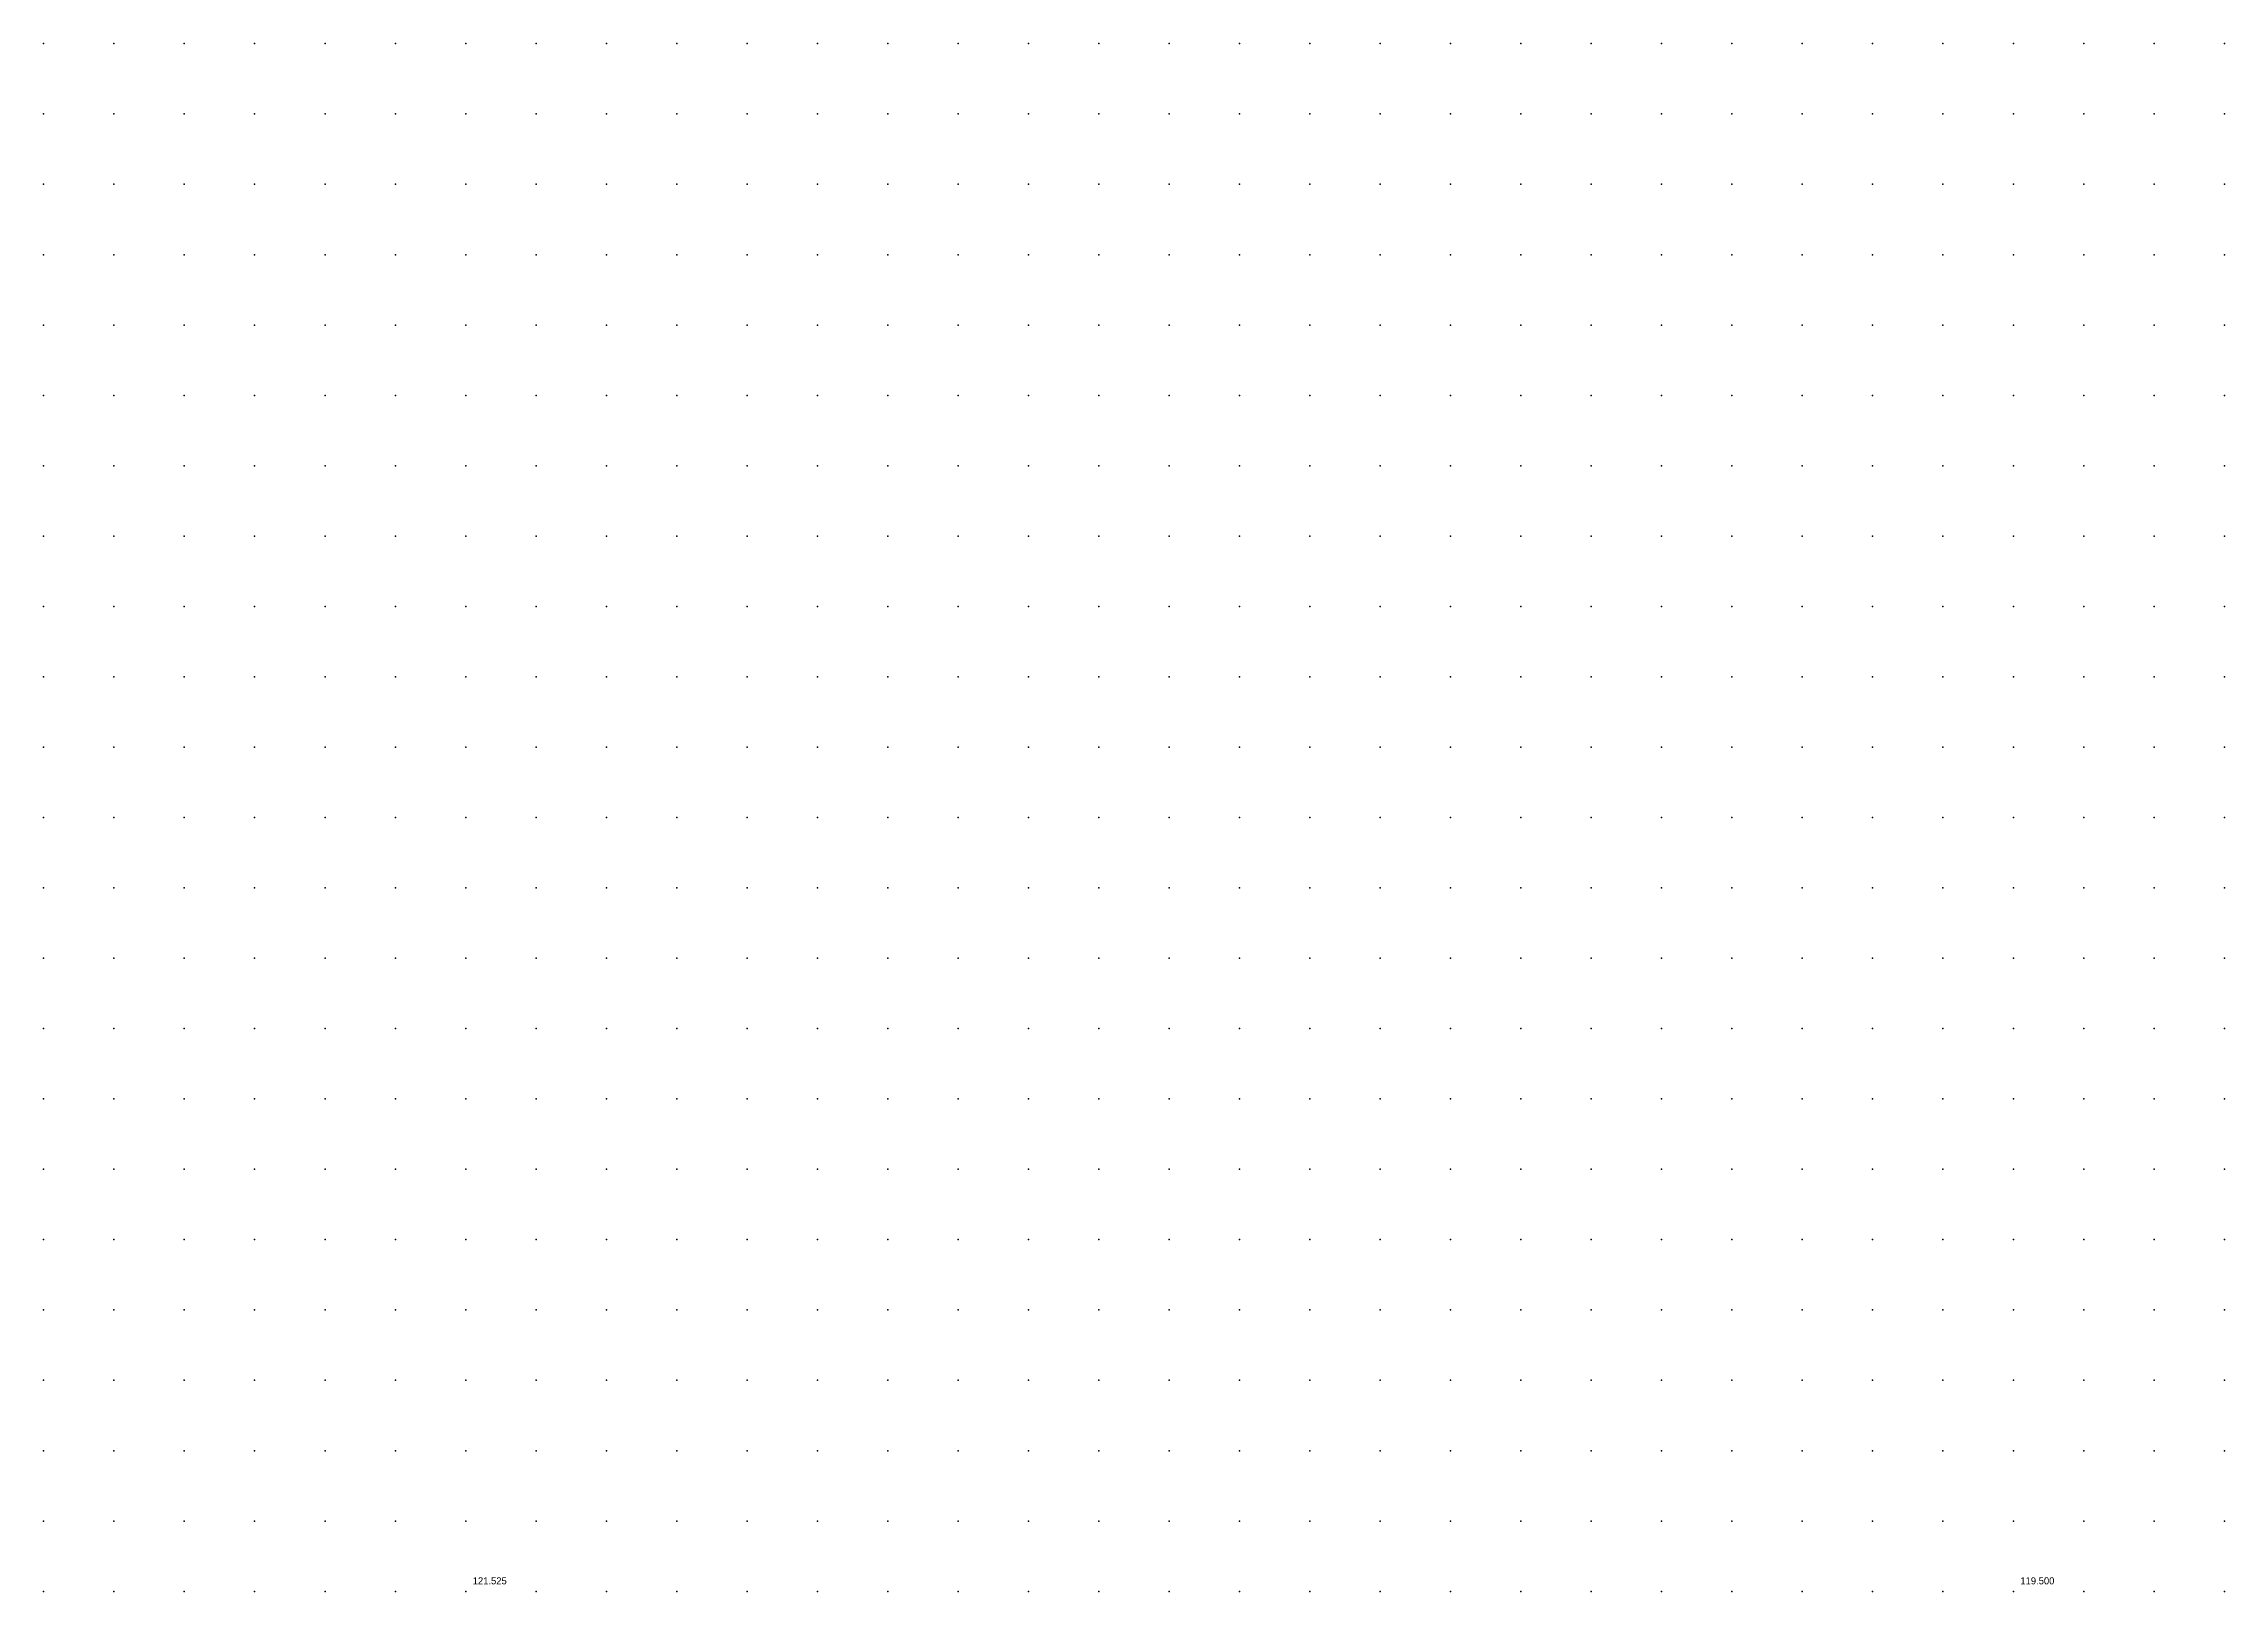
# Model space of a CAD drawing. Header units: metres. Extents: x 287878 to 288137, y 62805 to 63074.
# Drawn here: x 287911 to 287942, y 63052 to 63074 of the extents above; entities that cross this region are included whole.
import ezdxf

# ---------------------------------------------------------------- set-up
doc = ezdxf.new("R2010")
doc.units = ezdxf.units.M
doc.layers.add('SURVEY_INTERP', color=8, linetype='Continuous')
doc.layers.add('SURVEY_REAL', color=3, linetype='Continuous')

msp = doc.modelspace()

# ---------------------------------------------------------------- linework, layer by layer
at = {"layer": 'SURVEY_INTERP'}
for p in [(287911, 63074, 121.282), (287912, 63074, 121.256), (287913, 63074, 121.23), (287914, 63074, 121.203), (287915, 63074, 121.176), (287916, 63074, 121.148), (287917, 63074, 121.12), (287918, 63074, 121.091), (287919, 63074, 121.061), (287920, 63074, 121.031), (287921, 63074, 121.001), (287922, 63074, 120.97), (287923, 63074, 120.939), (287924, 63074, 120.907), (287925, 63074, 120.876), (287926, 63074, 120.843), (287927, 63074, 120.811), (287928, 63074, 120.778), (287929, 63074, 120.745), (287930, 63074, 120.712), (287931, 63074, 120.678), (287932, 63074, 120.645), (287933, 63074, 120.611), (287934, 63074, 120.576), (287935, 63074, 120.542), (287936, 63074, 120.508), (287937, 63074, 120.473), (287938, 63074, 120.438), (287939, 63074, 120.403), (287940, 63074, 120.368), (287941, 63074, 120.332), (287942, 63074, 120.296), (287911, 63073, 121.315), (287912, 63073, 121.289), (287913, 63073, 121.262), (287914, 63073, 121.234), (287915, 63073, 121.206), (287916, 63073, 121.178), (287917, 63073, 121.148), (287918, 63073, 121.119), (287919, 63073, 121.088), (287920, 63073, 121.058), (287921, 63073, 121.027), (287922, 63073, 120.995), (287923, 63073, 120.963), (287924, 63073, 120.931), (287925, 63073, 120.898), (287926, 63073, 120.865), (287927, 63073, 120.832), (287928, 63073, 120.798), (287929, 63073, 120.764), (287930, 63073, 120.73), (287931, 63073, 120.696), (287932, 63073, 120.661), (287933, 63073, 120.627), (287934, 63073, 120.592), (287935, 63073, 120.557), (287936, 63073, 120.521), (287937, 63073, 120.486), (287938, 63073, 120.45), (287939, 63073, 120.414), (287940, 63073, 120.378), (287941, 63073, 120.342), (287942, 63073, 120.306), (287911, 63072, 121.349), (287912, 63072, 121.322), (287913, 63072, 121.294), (287914, 63072, 121.266), (287915, 63072, 121.237), (287916, 63072, 121.208), (287917, 63072, 121.178), (287918, 63072, 121.147), (287919, 63072, 121.116), (287920, 63072, 121.084), (287921, 63072, 121.052), (287922, 63072, 121.02), (287923, 63072, 120.987), (287924, 63072, 120.954), (287925, 63072, 120.92), (287926, 63072, 120.886), (287927, 63072, 120.852), (287928, 63072, 120.818), (287929, 63072, 120.783), (287930, 63072, 120.748), (287931, 63072, 120.713), (287932, 63072, 120.678), (287933, 63072, 120.642), (287934, 63072, 120.607), (287935, 63072, 120.571), (287936, 63072, 120.535), (287937, 63072, 120.499), (287938, 63072, 120.462), (287939, 63072, 120.426), (287940, 63072, 120.389), (287941, 63072, 120.352), (287942, 63072, 120.315), (287911, 63071, 121.384), (287912, 63071, 121.356), (287913, 63071, 121.327), (287914, 63071, 121.298), (287915, 63071, 121.268), (287916, 63071, 121.238), (287917, 63071, 121.207), (287918, 63071, 121.176), (287919, 63071, 121.144), (287920, 63071, 121.111), (287921, 63071, 121.078), (287922, 63071, 121.045), (287923, 63071, 121.011), (287924, 63071, 120.977), (287925, 63071, 120.943), (287926, 63071, 120.908), (287927, 63071, 120.873), (287928, 63071, 120.838), (287929, 63071, 120.802), (287930, 63071, 120.766), (287931, 63071, 120.73), (287932, 63071, 120.694), (287933, 63071, 120.658), (287934, 63071, 120.621), (287935, 63071, 120.585), (287936, 63071, 120.548), (287937, 63071, 120.511), (287938, 63071, 120.474), (287939, 63071, 120.436), (287940, 63071, 120.399), (287941, 63071, 120.361), (287942, 63071, 120.323), (287911, 63070, 121.419), (287912, 63070, 121.39), (287913, 63070, 121.361), (287914, 63070, 121.331), (287915, 63070, 121.3), (287916, 63070, 121.269), (287917, 63070, 121.237), (287918, 63070, 121.205), (287919, 63070, 121.172), (287920, 63070, 121.138), (287921, 63070, 121.105), (287922, 63070, 121.07), (287923, 63070, 121.036), (287924, 63070, 121), (287925, 63070, 120.965), (287926, 63070, 120.929), (287927, 63070, 120.893), (287928, 63070, 120.857), (287929, 63070, 120.821), (287930, 63070, 120.784), (287931, 63070, 120.747), (287932, 63070, 120.71), (287933, 63070, 120.673), (287934, 63070, 120.636), (287935, 63070, 120.598), (287936, 63070, 120.56), (287937, 63070, 120.523), (287938, 63070, 120.485), (287939, 63070, 120.447), (287940, 63070, 120.408), (287941, 63070, 120.37), (287942, 63070, 120.331), (287911, 63069, 121.454), (287912, 63069, 121.425), (287913, 63069, 121.394), (287914, 63069, 121.364), (287915, 63069, 121.332), (287916, 63069, 121.3), (287917, 63069, 121.267), (287918, 63069, 121.234), (287919, 63069, 121.2), (287920, 63069, 121.166), (287921, 63069, 121.131), (287922, 63069, 121.096), (287923, 63069, 121.06), (287924, 63069, 121.024), (287925, 63069, 120.987), (287926, 63069, 120.951), (287927, 63069, 120.914), (287928, 63069, 120.876), (287929, 63069, 120.839), (287930, 63069, 120.801), (287931, 63069, 120.763), (287932, 63069, 120.725), (287933, 63069, 120.687), (287934, 63069, 120.649), (287935, 63069, 120.611), (287936, 63069, 120.572), (287937, 63069, 120.534), (287938, 63069, 120.495), (287939, 63069, 120.456), (287940, 63069, 120.417), (287941, 63069, 120.378), (287942, 63069, 120.338), (287911, 63068, 121.49), (287912, 63068, 121.46), (287913, 63068, 121.429), (287914, 63068, 121.397), (287915, 63068, 121.364), (287916, 63068, 121.331), (287917, 63068, 121.298), (287918, 63068, 121.263), (287919, 63068, 121.229), (287920, 63068, 121.193), (287921, 63068, 121.157), (287922, 63068, 121.121), (287923, 63068, 121.084), (287924, 63068, 121.047), (287925, 63068, 121.01), (287926, 63068, 120.972), (287927, 63068, 120.934), (287928, 63068, 120.895), (287929, 63068, 120.857), (287930, 63068, 120.818), (287931, 63068, 120.779), (287932, 63068, 120.74), (287933, 63068, 120.701), (287934, 63068, 120.662), (287935, 63068, 120.623), (287936, 63068, 120.584), (287937, 63068, 120.544), (287938, 63068, 120.505), (287939, 63068, 120.465), (287940, 63068, 120.425), (287941, 63068, 120.385), (287942, 63068, 120.344), (287911, 63067, 121.527), (287912, 63067, 121.495), (287913, 63067, 121.463), (287914, 63067, 121.431), (287915, 63067, 121.397), (287916, 63067, 121.363), (287917, 63067, 121.328), (287918, 63067, 121.293), (287919, 63067, 121.257), (287920, 63067, 121.221), (287921, 63067, 121.184), (287922, 63067, 121.147), (287923, 63067, 121.109), (287924, 63067, 121.07), (287925, 63067, 121.032), (287926, 63067, 120.993), (287927, 63067, 120.953), (287928, 63067, 120.914), (287929, 63067, 120.874), (287930, 63067, 120.834), (287931, 63067, 120.795), (287932, 63067, 120.755), (287933, 63067, 120.715), (287934, 63067, 120.675), (287935, 63067, 120.634), (287936, 63067, 120.594), (287937, 63067, 120.554), (287938, 63067, 120.514), (287939, 63067, 120.473), (287940, 63067, 120.432), (287941, 63067, 120.391), (287942, 63067, 120.35), (287911, 63066, 121.564), (287912, 63066, 121.531), (287913, 63066, 121.498), (287914, 63066, 121.465), (287915, 63066, 121.43), (287916, 63066, 121.395), (287917, 63066, 121.359), (287918, 63066, 121.323), (287919, 63066, 121.286), (287920, 63066, 121.249), (287921, 63066, 121.211), (287922, 63066, 121.172), (287923, 63066, 121.133), (287924, 63066, 121.093), (287925, 63066, 121.054), (287926, 63066, 121.013), (287927, 63066, 120.973), (287928, 63066, 120.932), (287929, 63066, 120.891), (287930, 63066, 120.85), (287931, 63066, 120.809), (287932, 63066, 120.768), (287933, 63066, 120.727), (287934, 63066, 120.686), (287935, 63066, 120.645), (287936, 63066, 120.604), (287937, 63066, 120.563), (287938, 63066, 120.521), (287939, 63066, 120.48), (287940, 63066, 120.438), (287941, 63066, 120.396), (287942, 63066, 120.354), (287911, 63065, 121.601), (287912, 63065, 121.568), (287913, 63065, 121.534), (287914, 63065, 121.499), (287915, 63065, 121.463), (287916, 63065, 121.427), (287917, 63065, 121.39), (287918, 63065, 121.353), (287919, 63065, 121.315), (287920, 63065, 121.276), (287921, 63065, 121.237), (287922, 63065, 121.197), (287923, 63065, 121.157), (287924, 63065, 121.116), (287925, 63065, 121.075), (287926, 63065, 121.034), (287927, 63065, 120.992), (287928, 63065, 120.95), (287929, 63065, 120.907), (287930, 63065, 120.865), (287931, 63065, 120.823), (287932, 63065, 120.78), (287933, 63065, 120.738), (287934, 63065, 120.696), (287935, 63065, 120.654), (287936, 63065, 120.612), (287937, 63065, 120.57), (287938, 63065, 120.528), (287939, 63065, 120.486), (287940, 63065, 120.443), (287941, 63065, 120.401), (287942, 63065, 120.357), (287911, 63064, 121.639), (287912, 63064, 121.604), (287913, 63064, 121.569), (287914, 63064, 121.533), (287915, 63064, 121.497), (287916, 63064, 121.46), (287917, 63064, 121.422), (287918, 63064, 121.383), (287919, 63064, 121.344), (287920, 63064, 121.304), (287921, 63064, 121.264), (287922, 63064, 121.223), (287923, 63064, 121.181), (287924, 63064, 121.139), (287925, 63064, 121.096), (287926, 63064, 121.053), (287927, 63064, 121.01), (287928, 63064, 120.966), (287929, 63064, 120.923), (287930, 63064, 120.879), (287931, 63064, 120.835), (287932, 63064, 120.792), (287933, 63064, 120.748), (287934, 63064, 120.705), (287935, 63064, 120.662), (287936, 63064, 120.619), (287937, 63064, 120.576), (287938, 63064, 120.533), (287939, 63064, 120.49), (287940, 63064, 120.447), (287941, 63064, 120.403), (287942, 63064, 120.359), (287911, 63063, 121.677), (287912, 63063, 121.641), (287913, 63063, 121.605), (287914, 63063, 121.568), (287915, 63063, 121.53), (287916, 63063, 121.492), (287917, 63063, 121.453), (287918, 63063, 121.413), (287919, 63063, 121.373), (287920, 63063, 121.332), (287921, 63063, 121.29), (287922, 63063, 121.248), (287923, 63063, 121.205), (287924, 63063, 121.161), (287925, 63063, 121.117), (287926, 63063, 121.073), (287927, 63063, 121.028), (287928, 63063, 120.982), (287929, 63063, 120.937), (287930, 63063, 120.892), (287931, 63063, 120.846), (287932, 63063, 120.801), (287933, 63063, 120.756), (287934, 63063, 120.712), (287935, 63063, 120.667), (287936, 63063, 120.623), (287937, 63063, 120.58), (287938, 63063, 120.536), (287939, 63063, 120.493), (287940, 63063, 120.449), (287941, 63063, 120.405), (287942, 63063, 120.36), (287911, 63062, 121.715), (287912, 63062, 121.678), (287913, 63062, 121.64), (287914, 63062, 121.602), (287915, 63062, 121.563), (287916, 63062, 121.524), (287917, 63062, 121.484), (287918, 63062, 121.443), (287919, 63062, 121.402), (287920, 63062, 121.36), (287921, 63062, 121.317), (287922, 63062, 121.273), (287923, 63062, 121.228), (287924, 63062, 121.183), (287925, 63062, 121.137), (287926, 63062, 121.091), (287927, 63062, 121.045), (287928, 63062, 120.998), (287929, 63062, 120.95), (287930, 63062, 120.903), (287931, 63062, 120.856), (287932, 63062, 120.809), (287933, 63062, 120.762), (287934, 63062, 120.716), (287935, 63062, 120.67), (287936, 63062, 120.625), (287937, 63062, 120.581), (287938, 63062, 120.537), (287939, 63062, 120.493), (287940, 63062, 120.449), (287941, 63062, 120.404), (287942, 63062, 120.359), (287911, 63061, 121.753), (287912, 63061, 121.714), (287913, 63061, 121.675), (287914, 63061, 121.636), (287915, 63061, 121.596), (287916, 63061, 121.555), (287917, 63061, 121.514), (287918, 63061, 121.473), (287919, 63061, 121.43), (287920, 63061, 121.387), (287921, 63061, 121.343), (287922, 63061, 121.298), (287923, 63061, 121.252), (287924, 63061, 121.205), (287925, 63061, 121.157), (287926, 63061, 121.109), (287927, 63061, 121.06), (287928, 63061, 121.011), (287929, 63061, 120.962), (287930, 63061, 120.913), (287931, 63061, 120.863), (287932, 63061, 120.814), (287933, 63061, 120.766), (287934, 63061, 120.718), (287935, 63061, 120.67), (287936, 63061, 120.624), (287937, 63061, 120.579), (287938, 63061, 120.534), (287939, 63061, 120.49), (287940, 63061, 120.446), (287941, 63061, 120.401), (287942, 63061, 120.356), (287911, 63060, 121.791), (287912, 63060, 121.75), (287913, 63060, 121.71), (287914, 63060, 121.669), (287915, 63060, 121.628), (287916, 63060, 121.586), (287917, 63060, 121.544), (287918, 63060, 121.502), (287919, 63060, 121.458), (287920, 63060, 121.414), (287921, 63060, 121.369), (287922, 63060, 121.322), (287923, 63060, 121.274), (287924, 63060, 121.226), (287925, 63060, 121.176), (287926, 63060, 121.126), (287927, 63060, 121.075), (287928, 63060, 121.024), (287929, 63060, 120.972), (287930, 63060, 120.92), (287931, 63060, 120.868), (287932, 63060, 120.817), (287933, 63060, 120.766), (287934, 63060, 120.716), (287935, 63060, 120.666), (287936, 63060, 120.618), (287937, 63060, 120.572), (287938, 63060, 120.526), (287939, 63060, 120.482), (287940, 63060, 120.439), (287941, 63060, 120.395), (287942, 63060, 120.35), (287911, 63059, 121.828), (287912, 63059, 121.786), (287913, 63059, 121.743), (287914, 63059, 121.701), (287915, 63059, 121.658), (287916, 63059, 121.616), (287917, 63059, 121.573), (287918, 63059, 121.53), (287919, 63059, 121.486), (287920, 63059, 121.44), (287921, 63059, 121.394), (287922, 63059, 121.346), (287923, 63059, 121.297), (287924, 63059, 121.246), (287925, 63059, 121.195), (287926, 63059, 121.143), (287927, 63059, 121.089), (287928, 63059, 121.035), (287929, 63059, 120.981), (287930, 63059, 120.925), (287931, 63059, 120.87), (287932, 63059, 120.815), (287933, 63059, 120.761), (287934, 63059, 120.709), (287935, 63059, 120.657), (287936, 63059, 120.607), (287937, 63059, 120.559), (287938, 63059, 120.513), (287939, 63059, 120.469), (287940, 63059, 120.427), (287941, 63059, 120.385), (287942, 63059, 120.342), (287911, 63058, 121.864), (287912, 63058, 121.82), (287913, 63058, 121.775), (287914, 63058, 121.731), (287915, 63058, 121.686), (287916, 63058, 121.643), (287917, 63058, 121.6), (287918, 63058, 121.556), (287919, 63058, 121.512), (287920, 63058, 121.466), (287921, 63058, 121.418), (287922, 63058, 121.369), (287923, 63058, 121.318), (287924, 63058, 121.266), (287925, 63058, 121.213), (287926, 63058, 121.158), (287927, 63058, 121.102), (287928, 63058, 121.045), (287929, 63058, 120.987), (287930, 63058, 120.928), (287931, 63058, 120.868), (287932, 63058, 120.81), (287933, 63058, 120.752), (287934, 63058, 120.695), (287935, 63058, 120.641), (287936, 63058, 120.587), (287937, 63058, 120.537), (287938, 63058, 120.489), (287939, 63058, 120.446), (287940, 63058, 120.407), (287941, 63058, 120.369), (287942, 63058, 120.329), (287911, 63057, 121.899), (287912, 63057, 121.852), (287913, 63057, 121.805), (287914, 63057, 121.757), (287915, 63057, 121.711), (287916, 63057, 121.666), (287917, 63057, 121.623), (287918, 63057, 121.58), (287919, 63057, 121.536), (287920, 63057, 121.49), (287921, 63057, 121.442), (287922, 63057, 121.391), (287923, 63057, 121.339), (287924, 63057, 121.285), (287925, 63057, 121.229), (287926, 63057, 121.172), (287927, 63057, 121.114), (287928, 63057, 121.053), (287929, 63057, 120.991), (287930, 63057, 120.927), (287931, 63057, 120.862), (287932, 63057, 120.798), (287933, 63057, 120.735), (287934, 63057, 120.674), (287935, 63057, 120.615), (287936, 63057, 120.558), (287937, 63057, 120.502), (287938, 63057, 120.452), (287939, 63057, 120.409), (287940, 63057, 120.374), (287941, 63057, 120.344), (287942, 63057, 120.312), (287911, 63056, 121.932), (287912, 63056, 121.882), (287913, 63056, 121.831), (287914, 63056, 121.78), (287915, 63056, 121.73), (287916, 63056, 121.683), (287917, 63056, 121.639), (287918, 63056, 121.599), (287919, 63056, 121.557), (287920, 63056, 121.513), (287921, 63056, 121.464), (287922, 63056, 121.413), (287923, 63056, 121.359), (287924, 63056, 121.303), (287925, 63056, 121.246), (287926, 63056, 121.186), (287927, 63056, 121.124), (287928, 63056, 121.06), (287929, 63056, 120.992), (287930, 63056, 120.922), (287931, 63056, 120.85), (287932, 63056, 120.777), (287933, 63056, 120.708), (287934, 63056, 120.642), (287935, 63056, 120.578), (287936, 63056, 120.515), (287937, 63056, 120.451), (287938, 63056, 120.392), (287939, 63056, 120.348), (287940, 63056, 120.321), (287941, 63056, 120.305), (287942, 63056, 120.287), (287911, 63055, 121.963), (287912, 63055, 121.908), (287913, 63055, 121.853), (287914, 63055, 121.797), (287915, 63055, 121.741), (287916, 63055, 121.687), (287917, 63055, 121.644), (287918, 63055, 121.609), (287919, 63055, 121.574), (287920, 63055, 121.532), (287921, 63055, 121.485), (287922, 63055, 121.433), (287923, 63055, 121.377), (287924, 63055, 121.32), (287925, 63055, 121.261), (287926, 63055, 121.199), (287927, 63055, 121.134), (287928, 63055, 121.066), (287929, 63055, 120.992), (287930, 63055, 120.913), (287931, 63055, 120.83), (287932, 63055, 120.745), (287933, 63055, 120.665), (287934, 63055, 120.594), (287935, 63055, 120.528), (287936, 63055, 120.457), (287937, 63055, 120.375), (287938, 63055, 120.294), (287939, 63055, 120.242), (287940, 63055, 120.234), (287941, 63055, 120.248), (287942, 63055, 120.255), (287911, 63054, 121.991), (287912, 63054, 121.928), (287913, 63054, 121.87), (287914, 63054, 121.81), (287915, 63054, 121.741), (287916, 63054, 121.672), (287917, 63054, 121.626), (287918, 63054, 121.604), (287919, 63054, 121.583), (287920, 63054, 121.549), (287921, 63054, 121.503), (287922, 63054, 121.45), (287923, 63054, 121.394), (287924, 63054, 121.336), (287925, 63054, 121.275), (287926, 63054, 121.211), (287927, 63054, 121.144), (287928, 63054, 121.072), (287929, 63054, 120.992), (287930, 63054, 120.902), (287931, 63054, 120.802), (287932, 63054, 120.696), (287933, 63054, 120.597), (287934, 63054, 120.52), (287935, 63054, 120.46), (287936, 63054, 120.388), (287937, 63054, 120.274), (287938, 63054, 120.135), (287939, 63054, 120.053), (287940, 63054, 120.086), (287941, 63054, 120.165), (287942, 63054, 120.216), (287911, 63053, 122.013), (287912, 63053, 121.938), (287913, 63053, 121.881), (287914, 63053, 121.823), (287915, 63053, 121.735), (287916, 63053, 121.63), (287917, 63053, 121.572), (287918, 63053, 121.582), (287919, 63053, 121.586), (287920, 63053, 121.562), (287921, 63053, 121.519), (287922, 63053, 121.466), (287923, 63053, 121.409), (287924, 63053, 121.349), (287925, 63053, 121.287), (287926, 63053, 121.223), (287927, 63053, 121.154), (287928, 63053, 121.079), (287929, 63053, 120.993), (287930, 63053, 120.891), (287931, 63053, 120.769), (287932, 63053, 120.626), (287933, 63053, 120.484), (287934, 63053, 120.395), (287935, 63053, 120.37), (287936, 63053, 120.321), (287937, 63053, 120.168), (287938, 63053, 119.907), (287939, 63053, 119.739), (287940, 63053, 119.873), (287941, 63053, 120.074), (287942, 63053, 120.182), (287911, 63052, 122.029), (287912, 63052, 121.925), (287913, 63052, 121.875), (287914, 63052, 121.842), (287915, 63052, 121.745), (287916, 63052, 121.6), (287918, 63052, 121.565), (287919, 63052, 121.592), (287920, 63052, 121.574), (287921, 63052, 121.532), (287922, 63052, 121.479), (287923, 63052, 121.421), (287924, 63052, 121.36), (287925, 63052, 121.298), (287926, 63052, 121.234), (287927, 63052, 121.165), (287928, 63052, 121.089), (287929, 63052, 121), (287930, 63052, 120.889), (287931, 63052, 120.743), (287932, 63052, 120.549), (287933, 63052, 120.319), (287934, 63052, 120.187), (287935, 63052, 120.25), (287936, 63052, 120.279), (287937, 63052, 120.123), (287938, 63052, 119.766), (287940, 63052, 119.74), (287941, 63052, 120.036), (287942, 63052, 120.174)]:
    msp.add_point(p, dxfattribs=at)
at = {"layer": 'SURVEY_REAL'}
for p in [(287917, 63052, 121.525), (287939, 63052, 119.5)]:
    msp.add_point(p, dxfattribs=at)

# ---------------------------------------------------------------- texts
for s, p in [('121.525', (287917.1, 63052.1, 121.525)), ('119.500', (287939.1, 63052.1, 119.5))]:
    msp.add_text(s, height=0.1, dxfattribs=at).set_placement(p)

doc.saveas('drawing.dxf')
